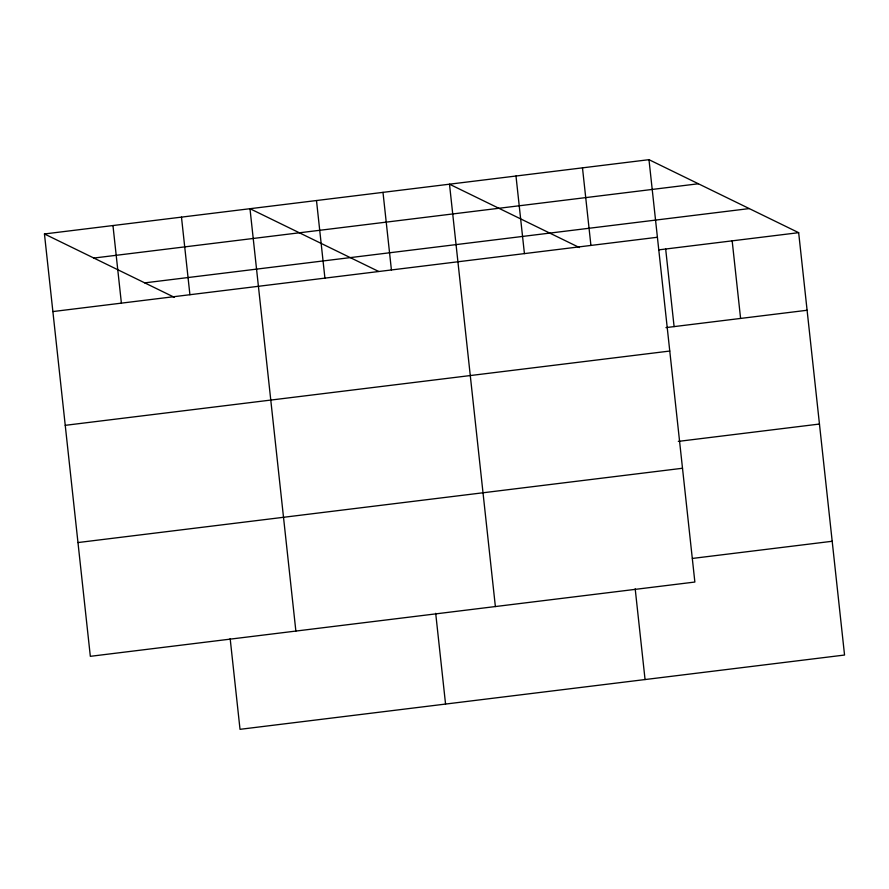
<?xml version="1.0" encoding="UTF-8"?>
<svg xmlns="http://www.w3.org/2000/svg" width="889" height="889" viewBox="0 0 889 889"><rect width="100%" height="100%" fill="white"/><g stroke="black" fill="none" stroke-linecap="round" stroke-linejoin="round"><path stroke-width="1.33" d="M648.981 159.676L694.865 582.039L90.334 656.326L44.45 233.963L648.981 159.676L798.666 232.674L844.55 655.037L240.019 729.324L230.162 638.58M93.845 258.054L698.376 183.767M144.74 282.869L749.271 208.582M52.884 311.561L657.416 237.263M658.882 249.853L798.666 232.674M665.95 327.608L807.101 310.261M65.241 425.331L669.773 351.044M678.318 441.389L819.458 424.042M77.976 542.557L682.508 468.259M692.409 558.436L832.193 541.268M579.417 247.553L449.49 184.19L495.373 606.554M378.681 271.467L249.987 208.704L295.87 631.068M44.45 233.963L174.377 297.326M732.169 240.841L740.593 318.44M665.672 249.02L674.095 326.607M635.191 588.807L645.058 679.552M582.484 167.843L590.918 245.442M515.987 176.011L524.421 253.609M435.699 613.321L445.556 704.066M382.992 192.357L391.416 269.956M316.495 200.536L324.918 278.124M181.478 217.127L189.913 294.715M112.959 225.539L121.393 303.138"/></g></svg>
